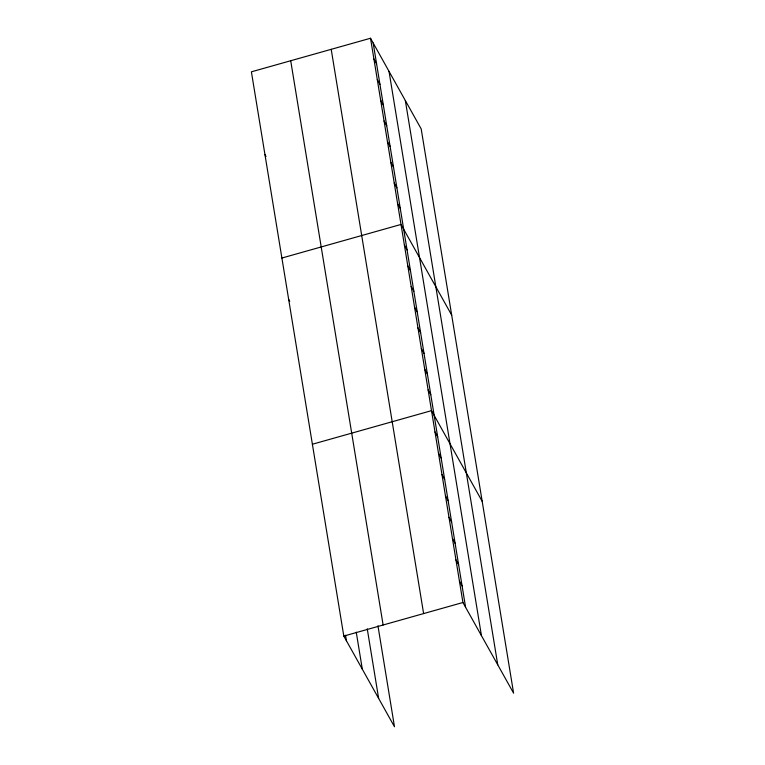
<?xml version="1.0" encoding="UTF-8"?>
<svg xmlns="http://www.w3.org/2000/svg" width="765" height="765" viewBox="0 0 765 765"><rect width="100%" height="100%" fill="white"/><g stroke="black" fill="none" stroke-linecap="round" stroke-linejoin="round"><path stroke-width="1.15" d="M370.518 38.25L462.93 602.504L513.602 693.176L421.19 128.922L370.518 38.25L251.398 71.824L343.81 636.078L394.482 726.75L377.948 625.78M281.893 258.034L401.013 224.451L451.685 315.123M312.388 444.236L431.508 410.652L482.18 501.324M343.81 636.078L462.93 602.504M373.903 58.943L376.562 63.686M377.298 79.627L379.947 84.379M380.683 100.32L383.341 105.073M384.068 121.004L386.727 125.756M387.463 141.697L390.112 146.45M390.848 162.381L393.506 167.133M394.233 183.074L396.892 187.827M397.628 203.767L400.277 208.51M404.398 245.144L407.057 249.897M407.793 265.828L410.442 270.58M411.178 286.521L413.836 291.274M414.563 307.214L417.221 311.957M417.958 327.898L420.607 332.651M421.343 348.591L424.001 353.344M424.728 369.275L427.386 374.028M428.123 389.968L430.781 394.721M434.998 431.976L437.657 436.719M438.488 453.291L441.147 458.044M264.948 154.587L266.01 156.481M441.979 474.606L444.637 479.359M445.479 495.921L448.127 500.673M448.969 517.236L451.618 521.988M452.459 538.55L455.108 543.303M455.95 559.865L458.608 564.618M459.44 581.19L462.098 585.933M288.673 299.411L289.734 301.305M405.345 100.569L497.757 664.823M389.022 71.355L481.434 635.61M373.177 43.003L465.589 607.257M331.207 49.333L423.619 613.578M290.71 60.751L383.122 624.995M367.248 628.84L378.637 698.397M356.251 632.158L362.314 669.184M345.541 635.218L346.469 640.831"/></g></svg>
